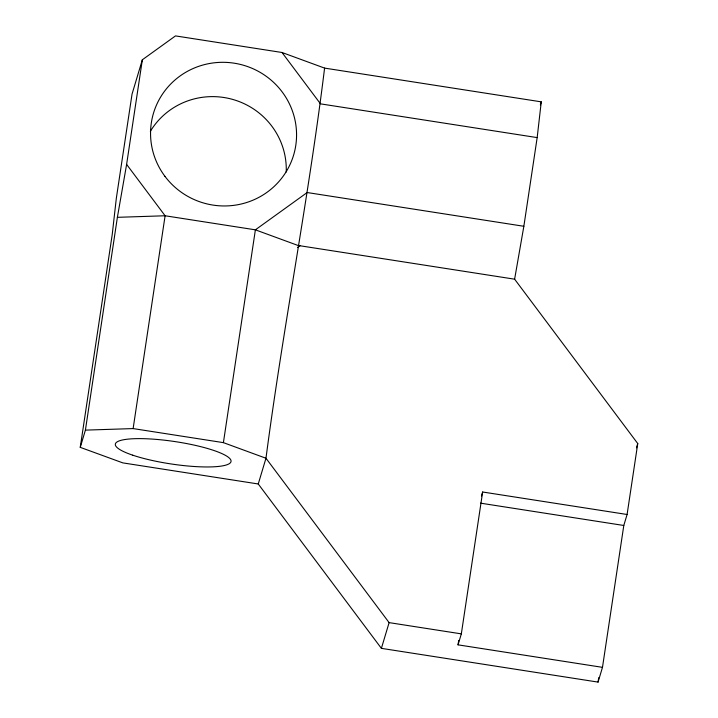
<?xml version="1.0" encoding="UTF-8"?>
<svg xmlns="http://www.w3.org/2000/svg" width="718" height="718" viewBox="0 0 718 718"><rect width="100%" height="100%" fill="white"/><g stroke="black" fill="none" stroke-linecap="round" stroke-linejoin="round"><path stroke-width="1.08" d="M80.245 447.35L112.223 234.544L116.343 198.159L132.049 94.085L142.343 59.773L175.497 35.9L282.021 52.495L324.59 68.102C308.587 198.644 283.08 327.83 265.974 458.246L258.256 483.977L381.393 648.354L598.058 682.1L602.483 667.345L623.798 525.477L627.092 514.492L637.755 443.562L514.618 279.185L297.943 245.439L255.384 229.832L165.104 215.768L117.384 217.321L85.415 430.127L80.245 447.35L122.832 462.886L258.256 483.977M514.618 279.185L523.853 226.278L537.172 137.605L541.264 101.848L324.59 68.102M117.384 217.321L126.619 164.404L142.343 59.773M85.415 430.127L133.126 428.583L165.104 215.768L126.619 164.404M627.092 514.492L482.649 492.001L461.333 633.868L389.111 622.623L265.974 458.246L223.406 442.638L255.384 229.832L307.178 192.532L523.853 226.278M602.483 667.345L458.039 644.845L458.703 640.411M598.058 682.1L598.722 677.666M540.349 104.891L541.264 101.848M381.393 648.354L389.111 622.623M481.446 495.985L482.649 492.001M458.039 644.845L461.333 633.868M636.462 447.852L637.755 443.562M297.638 247.495L300.034 245.762M537.172 137.605L320.506 103.859L282.021 52.495M133.126 428.583L223.406 442.638M480.459 503.147L623.798 525.477M150.331 131.376A73.119 71.701 16.7 0 1 233.808 99.739A73.119 71.701 16.7 0 1 286.222 172.006M132.767 455.194A58.499 11.353 8.5 0 0 229.213 463.72A58.499 11.353 8.5 0 0 157.35 439.479A58.499 11.353 8.5 0 0 132.767 455.194M164.952 176.341A73.119 71.701 16.7 0 0 290.566 163.354A73.119 71.701 16.7 0 0 215.167 62.699A73.119 71.701 16.7 0 0 164.952 176.341"/></g></svg>
